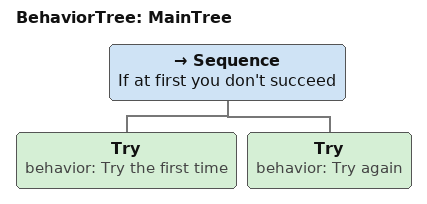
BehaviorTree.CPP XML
<root BTCPP_format="4" main_tree_to_execute="MainTree">
    <BehaviorTree ID="MainTree">
        <Sequence name="If at first you don't succeed">
            <Try behavior="Try the first time" />
            <Try behavior="Try again" />
        </Sequence>
    </BehaviorTree>
</root>
